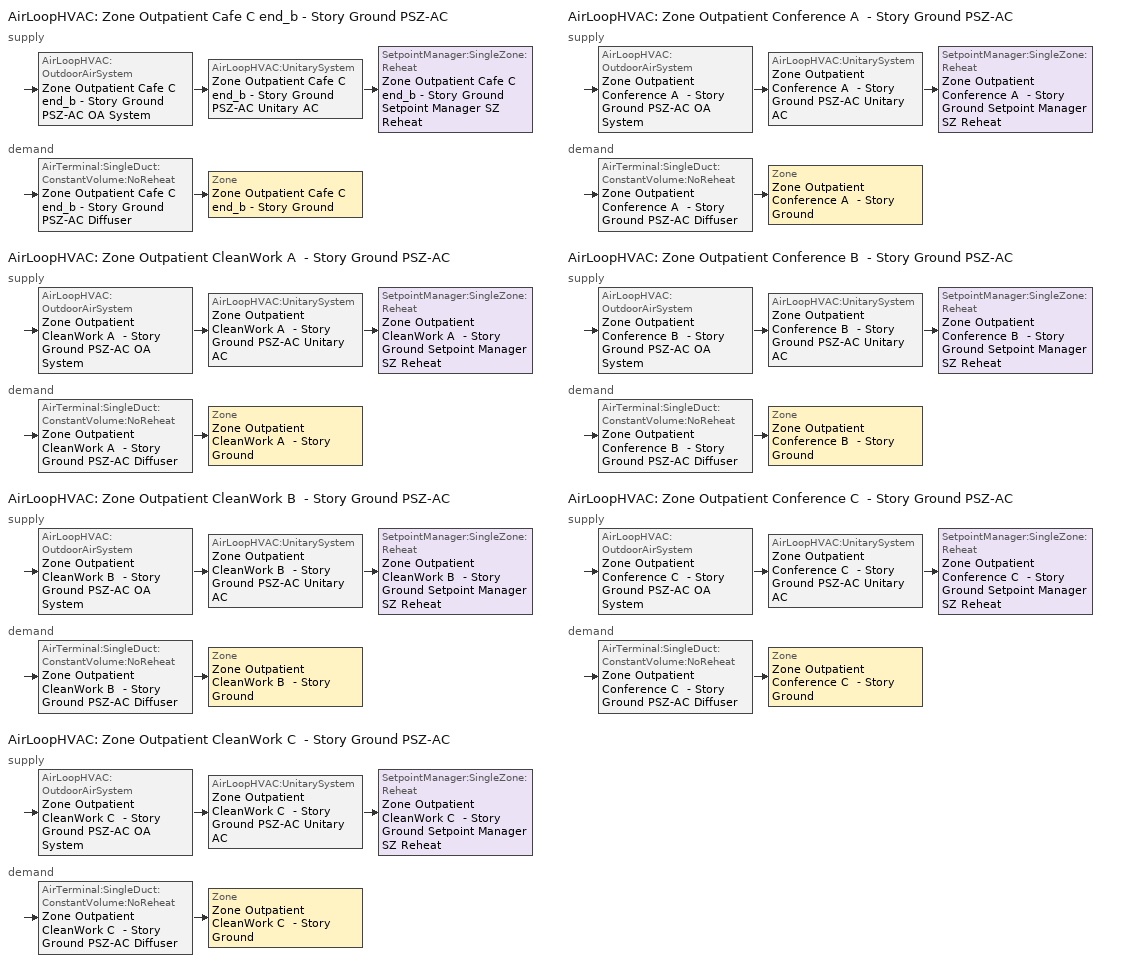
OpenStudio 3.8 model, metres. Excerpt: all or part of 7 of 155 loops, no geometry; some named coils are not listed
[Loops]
AirLoopHVAC 'Zone Outpatient Cafe C end_b - Story Ground PSZ-AC'
 supply: AirLoopHVAC:OutdoorAirSystem 'Zone Outpatient Cafe C end_b - Story Ground PSZ-AC OA System' > AirLoopHVAC:UnitarySystem 'Zone Outpatient Cafe C end_b - Story Ground PSZ-AC Unitary AC' > SetpointManager:SingleZone:Reheat 'Zone Outpatient Cafe C end_b - Story Ground Setpoint Manager SZ Reheat'
 demand: AirTerminal:SingleDuct:ConstantVolume:NoReheat 'Zone Outpatient Cafe C end_b - Story Ground PSZ-AC Diffuser' > Zone 'Zone Outpatient Cafe C end_b - Story Ground'
AirLoopHVAC 'Zone Outpatient CleanWork A  - Story Ground PSZ-AC'
 supply: AirLoopHVAC:OutdoorAirSystem 'Zone Outpatient CleanWork A  - Story Ground PSZ-AC OA System' > AirLoopHVAC:UnitarySystem 'Zone Outpatient CleanWork A  - Story Ground PSZ-AC Unitary AC' > SetpointManager:SingleZone:Reheat 'Zone Outpatient CleanWork A  - Story Ground Setpoint Manager SZ Reheat'
 demand: AirTerminal:SingleDuct:ConstantVolume:NoReheat 'Zone Outpatient CleanWork A  - Story Ground PSZ-AC Diffuser' > Zone 'Zone Outpatient CleanWork A  - Story Ground'
AirLoopHVAC 'Zone Outpatient CleanWork B  - Story Ground PSZ-AC'
 supply: AirLoopHVAC:OutdoorAirSystem 'Zone Outpatient CleanWork B  - Story Ground PSZ-AC OA System' > AirLoopHVAC:UnitarySystem 'Zone Outpatient CleanWork B  - Story Ground PSZ-AC Unitary AC' > SetpointManager:SingleZone:Reheat 'Zone Outpatient CleanWork B  - Story Ground Setpoint Manager SZ Reheat'
 demand: AirTerminal:SingleDuct:ConstantVolume:NoReheat 'Zone Outpatient CleanWork B  - Story Ground PSZ-AC Diffuser' > Zone 'Zone Outpatient CleanWork B  - Story Ground'
AirLoopHVAC 'Zone Outpatient CleanWork C  - Story Ground PSZ-AC'
 supply: AirLoopHVAC:OutdoorAirSystem 'Zone Outpatient CleanWork C  - Story Ground PSZ-AC OA System' > AirLoopHVAC:UnitarySystem 'Zone Outpatient CleanWork C  - Story Ground PSZ-AC Unitary AC' > SetpointManager:SingleZone:Reheat 'Zone Outpatient CleanWork C  - Story Ground Setpoint Manager SZ Reheat'
 demand: AirTerminal:SingleDuct:ConstantVolume:NoReheat 'Zone Outpatient CleanWork C  - Story Ground PSZ-AC Diffuser' > Zone 'Zone Outpatient CleanWork C  - Story Ground'
AirLoopHVAC 'Zone Outpatient Conference A  - Story Ground PSZ-AC'
 supply: AirLoopHVAC:OutdoorAirSystem 'Zone Outpatient Conference A  - Story Ground PSZ-AC OA System' > AirLoopHVAC:UnitarySystem 'Zone Outpatient Conference A  - Story Ground PSZ-AC Unitary AC' > SetpointManager:SingleZone:Reheat 'Zone Outpatient Conference A  - Story Ground Setpoint Manager SZ Reheat'
 demand: AirTerminal:SingleDuct:ConstantVolume:NoReheat 'Zone Outpatient Conference A  - Story Ground PSZ-AC Diffuser' > Zone 'Zone Outpatient Conference A  - Story Ground'
AirLoopHVAC 'Zone Outpatient Conference B  - Story Ground PSZ-AC'
 supply: AirLoopHVAC:OutdoorAirSystem 'Zone Outpatient Conference B  - Story Ground PSZ-AC OA System' > AirLoopHVAC:UnitarySystem 'Zone Outpatient Conference B  - Story Ground PSZ-AC Unitary AC' > SetpointManager:SingleZone:Reheat 'Zone Outpatient Conference B  - Story Ground Setpoint Manager SZ Reheat'
 demand: AirTerminal:SingleDuct:ConstantVolume:NoReheat 'Zone Outpatient Conference B  - Story Ground PSZ-AC Diffuser' > Zone 'Zone Outpatient Conference B  - Story Ground'
AirLoopHVAC 'Zone Outpatient Conference C  - Story Ground PSZ-AC'
 supply: AirLoopHVAC:OutdoorAirSystem 'Zone Outpatient Conference C  - Story Ground PSZ-AC OA System' > AirLoopHVAC:UnitarySystem 'Zone Outpatient Conference C  - Story Ground PSZ-AC Unitary AC' > SetpointManager:SingleZone:Reheat 'Zone Outpatient Conference C  - Story Ground Setpoint Manager SZ Reheat'
 demand: AirTerminal:SingleDuct:ConstantVolume:NoReheat 'Zone Outpatient Conference C  - Story Ground PSZ-AC Diffuser' > Zone 'Zone Outpatient Conference C  - Story Ground'
[Sizing:Zone] Zone Cooling Design Supply Air Temperature Input Method=SupplyAirTemperature; Zone Cooling Design Supply Air Temperature {C}=12.7778; Zone Cooling Design Supply Air Temperature Difference {deltaC}=11.11; Zone Heating Design Supply Air Temperature Input Method=SupplyAirTemperature; Zone Heating Design Supply Air Temperature {C}=50; Zone Heating Design Supply Air Temperature Difference {deltaC}=11.11; Zone Cooling Design Supply Air Humidity Ratio {kg-H2O/kg-air}=0.0085; Zone Heating Design Supply Air Humidity Ratio {kg-H2O/kg-air}=0.008; Cooling Design Air Flow Method=DesignDay; Heating Design Air Flow Method=DesignDay; Account for Dedicated Outdoor Air System=No; Dedicated Outdoor Air System Control Strategy=NeutralSupplyAir; Dedicated Outdoor Air Low Setpoint Temperature for Design {C}=autosize; Dedicated Outdoor Air High Setpoint Temperature for Design {C}=autosize; Zone Load Sizing Method=Sensible Load Only No Latent Load; Zone Latent Cooling Design Supply Air Humidity Ratio Input Method=HumidityRatioDifference; Zone Cooling Design Supply Air Humidity Ratio Difference {kgWater/kgDryAir}=0.005; Zone Latent Heating Design Supply Air Humidity Ratio Input Method=HumidityRatioDifference; Zone Humidification Design Supply Air Humidity Ratio Difference {kgWater/kgDryAir}=0.005
Zone Outpatient CleanWork A  - Story Ground; Zone Outpatient CleanWork B  - Story Ground; Zone Outpatient CleanWork C  - Story Ground; Zone Outpatient Conference A  - Story Ground; Zone Outpatient Conference B  - Story Ground; Zone Outpatient Conference C  - Story Ground; Zone Outpatient Cafe C end_b - Story Ground
[Zone equipment]
Zone Outpatient CleanWork A  - Story Ground: Zone Outpatient CleanWork A  - Story Ground PSZ-AC Diffuser
Zone Outpatient CleanWork B  - Story Ground: Zone Outpatient CleanWork B  - Story Ground PSZ-AC Diffuser
Zone Outpatient CleanWork C  - Story Ground: Zone Outpatient CleanWork C  - Story Ground PSZ-AC Diffuser
Zone Outpatient Conference A  - Story Ground: Zone Outpatient Conference A  - Story Ground PSZ-AC Diffuser
Zone Outpatient Conference B  - Story Ground: Zone Outpatient Conference B  - Story Ground PSZ-AC Diffuser
Zone Outpatient Conference C  - Story Ground: Zone Outpatient Conference C  - Story Ground PSZ-AC Diffuser
Zone Outpatient Cafe C end_b - Story Ground: Zone Outpatient Cafe C end_b - Story Ground PSZ-AC Diffuser
[AirLoopHVAC] Design Return Air Flow Fraction of Supply Air Flow=1
Name | Availability Schedule | Design Supply Air Flow Rate {m3/s}
Zone Outpatient Cafe C end_b - Story Ground PSZ-AC | Zone Outpatient Cafe C end_b - Story Ground PSZ-AC Occ Sch | 0.178197
Zone Outpatient CleanWork A  - Story Ground PSZ-AC | Zone Outpatient CleanWork A  - Story Ground PSZ-AC Occ Sch | 0.0626915
Zone Outpatient CleanWork B  - Story Ground PSZ-AC | Zone Outpatient CleanWork B  - Story Ground PSZ-AC Occ Sch | 0.0580888
Zone Outpatient CleanWork C  - Story Ground PSZ-AC | Zone Outpatient CleanWork C  - Story Ground PSZ-AC Occ Sch | 0.0626915
Zone Outpatient Conference A  - Story Ground PSZ-AC | Zone Outpatient Conference A  - Story Ground PSZ-AC Occ Sch | 0.069237
Zone Outpatient Conference B  - Story Ground PSZ-AC | Zone Outpatient Conference B  - Story Ground PSZ-AC Occ Sch | 0.0641617
Zone Outpatient Conference C  - Story Ground PSZ-AC | Zone Outpatient Conference C  - Story Ground PSZ-AC Occ Sch | 0.069237
[Sizing:System] Type of Load to Size On=Sensible; Central Heating Maximum System Air Flow Ratio=1; Preheat Design Temperature {C}=7.22222; Preheat Design Humidity Ratio {kg-H2O/kg-Air}=0.008; Precool Design Temperature {C}=12.7778; Precool Design Humidity Ratio {kg-H2O/kg-Air}=0.008; Central Cooling Design Supply Air Temperature {C}=12.7778; Central Heating Design Supply Air Temperature {C}=50; Sizing Option=Coincident; 100% Outdoor Air in Cooling=No; 100% Outdoor Air in Heating=No; Central Cooling Design Supply Air Humidity Ratio {kg-H2O/kg-Air}=0.0085; Central Heating Design Supply Air Humidity Ratio {kg-H2O/kg-Air}=0.008; Cooling Design Air Flow Method=DesignDay; Heating Design Air Flow Method=DesignDay; System Outdoor Air Method=ZoneSum; Zone Maximum Outdoor Air Fraction=1; Cooling Supply Air Flow Rate Per Floor Area {m3/s-m2}=0.00996765; Cooling Fraction of Autosized Cooling Supply Air Flow Rate=1; Cooling Supply Air Flow Rate Per Unit Cooling Capacity {m3/s-W}=3.94755e-05; Heating Supply Air Flow Rate Per Floor Area {m3/s-m2}=0.00996765; Heating Fraction of Autosized Heating Supply Air Flow Rate=1; Heating Fraction of Autosized Cooling Supply Air Flow Rate=1; Heating Supply Air Flow Rate Per Unit Heating Capacity {m3/s-W}=3.15882e-05; Cooling Design Capacity Method=CoolingDesignCapacity; Cooling Design Capacity Per Floor Area {W/m2}=234.7; Fraction of Autosized Cooling Design Capacity=1; Heating Design Capacity Method=HeatingDesignCapacity; Heating Design Capacity Per Floor Area {W/m2}=157; Fraction of Autosized Heating Design Capacity=1; Central Cooling Capacity Control Method=OnOff; Occupant Diversity=1
Name | Design Outdoor Air Flow Rate {m3/s} | Cooling Design Capacity {W} | Heating Design Capacity {W}
Zone Outpatient Cafe C end_b - Story Ground PSZ-AC | 0.178197 | 3723.5 | 8372.94
Zone Outpatient CleanWork A  - Story Ground PSZ-AC; Zone Outpatient CleanWork C  - Story Ground PSZ-AC | 0.0626915 | 925.81 | 1015.41
Zone Outpatient CleanWork B  - Story Ground PSZ-AC | 0.0580888 | 857.44 | 939.1
Zone Outpatient Conference A  - Story Ground PSZ-AC; Zone Outpatient Conference C  - Story Ground PSZ-AC | 0.069237 | 1601.58 | 3631.55
Zone Outpatient Conference B  - Story Ground PSZ-AC | 0.0641617 | 1482.52 | 3358.61
[SetpointManager:SingleZone:Reheat] Minimum Supply Air Temperature {C}=12.7778; Maximum Supply Air Temperature {C}=50
Name | Control Zone | Setpoint Node or NodeList
Zone Outpatient Cafe C end_b - Story Ground Setpoint Manager SZ Reheat | Zone Outpatient Cafe C end_b - Story Ground | Zone Outpatient Cafe C end_b - Story Ground PSZ-AC Supply Outlet Node
Zone Outpatient CleanWork A  - Story Ground Setpoint Manager SZ Reheat | Zone Outpatient CleanWork A  - Story Ground | Zone Outpatient CleanWork A  - Story Ground PSZ-AC Supply Outlet Node
Zone Outpatient CleanWork B  - Story Ground Setpoint Manager SZ Reheat | Zone Outpatient CleanWork B  - Story Ground | Zone Outpatient CleanWork B  - Story Ground PSZ-AC Supply Outlet Node
Zone Outpatient CleanWork C  - Story Ground Setpoint Manager SZ Reheat | Zone Outpatient CleanWork C  - Story Ground | Zone Outpatient CleanWork C  - Story Ground PSZ-AC Supply Outlet Node
Zone Outpatient Conference A  - Story Ground Setpoint Manager SZ Reheat | Zone Outpatient Conference A  - Story Ground | Zone Outpatient Conference A  - Story Ground PSZ-AC Supply Outlet Node
Zone Outpatient Conference B  - Story Ground Setpoint Manager SZ Reheat | Zone Outpatient Conference B  - Story Ground | Zone Outpatient Conference B  - Story Ground PSZ-AC Supply Outlet Node
Zone Outpatient Conference C  - Story Ground Setpoint Manager SZ Reheat | Zone Outpatient Conference C  - Story Ground | Zone Outpatient Conference C  - Story Ground PSZ-AC Supply Outlet Node
[Coil:Heating:Electric] Availability Schedule=Always On Discrete; Efficiency=1
Name | Nominal Capacity {W}
Zone Outpatient Cafe C end_b - Story Ground PSZ-AC Electric Backup Htg Coil | 10747.4
Zone Outpatient CleanWork A  - Story Ground PSZ-AC Electric Backup Htg Coil; Zone Outpatient CleanWork C  - Story Ground PSZ-AC Electric Backup Htg Coil | 3941.48
Zone Outpatient CleanWork B  - Story Ground PSZ-AC Electric Backup Htg Coil | 3651.81
Zone Outpatient Conference A  - Story Ground PSZ-AC Electric Backup Htg Coil; Zone Outpatient Conference C  - Story Ground PSZ-AC Electric Backup Htg Coil | 4771.36
Zone Outpatient Conference B  - Story Ground PSZ-AC Electric Backup Htg Coil | 4420.48
[Coil:Cooling:DX:SingleSpeed] Availability Schedule=Always On Discrete; Rated COP {W/W}=3.14722; Rated Evaporator Fan Power Per Volume Flow Rate 2017 {W/(m3/s)}=773.3; Rated Evaporator Fan Power Per Volume Flow Rate 2023 {W/(m3/s)}=934.4; Total Cooling Capacity Function of Temperature Curve=DOE Ref DX Clg Coil Cool-Cap-fT; Total Cooling Capacity Function of Flow Fraction Curve=DOE Ref DX Clg Coil Cool-CAP-fFlow; Energy Input Ratio Function of Temperature Curve=DOE Ref DX Clg Coil Cool-EIR-fT; Energy Input Ratio Function of Flow Fraction Curve=DOE Ref DX Clg Coil Cool-EIR-fFlow; Part Load Fraction Correlation Curve=DOE Ref DX Clg Coil Cool-PLF-fPLR; Minimum Outdoor Dry-Bulb Temperature for Compressor Operation {C}=-25; Nominal Time for Condensate Removal to Begin {s}=0; Ratio of Initial Moisture Evaporation Rate and Steady State Latent Capacity=0; Maximum Cycling Rate {cycles/hr}=0; Latent Capacity Time Constant {s}=0; Condenser Type=AirCooled; Evaporative Condenser Effectiveness=0.9; Evaporative Condenser Air Flow Rate {m3/s}=autosize; Evaporative Condenser Pump Rated Power Consumption {W}=autosize; Crankcase Heater Capacity {W}=0; Maximum Outdoor Dry-Bulb Temperature for Crankcase Heater Operation {C}=10; Basin Heater Capacity {W/K}=0; Basin Heater Setpoint Temperature {C}=2
Name | Rated Total Cooling Capacity {W} | Rated Sensible Heat Ratio | Rated Air Flow Rate {m3/s}
Zone Outpatient Cafe C end_b - Story Ground PSZ-AC 1spd DX AC Clg Coil 13kBtu/hr 9.7SEER | 4425.05 | 0.701083 | 0.178197
Zone Outpatient CleanWork A  - Story Ground PSZ-AC 1spd DX AC Clg Coil 4kBtu/hr 9.7SEER; Zone Outpatient CleanWork C  - Story Ground PSZ-AC 1spd DX AC Clg Coil 4kBtu/hr 9.7SEER | 1424.15 | 0.729908 | 0.0626915
Zone Outpatient CleanWork B  - Story Ground PSZ-AC 1spd DX AC Clg Coil 4kBtu/hr 9.7SEER | 1318.75 | 0.730079 | 0.0580888
Zone Outpatient Conference A  - Story Ground PSZ-AC 1spd DX AC Clg Coil 6kBtu/hr 9.7SEER; Zone Outpatient Conference C  - Story Ground PSZ-AC 1spd DX AC Clg Coil 6kBtu/hr 9.7SEER | 1719.32 | 0.701083 | 0.069237
Zone Outpatient Conference B  - Story Ground PSZ-AC 1spd DX AC Clg Coil 5kBtu/hr 9.7SEER | 1593.29 | 0.701083 | 0.0641617
[Fan:OnOff] Availability Schedule=Always On Discrete; Fan Total Efficiency=0.53625; Pressure Rise {Pa}=622.722; Motor Efficiency=0.825; Motor In Airstream Fraction=1
Name | Maximum Flow Rate {m3/s} | Fan Power Ratio Function of Speed Ratio Curve | Fan Efficiency Ratio Function of Speed Ratio Curve
Zone Outpatient Cafe C end_b - Story Ground PSZ-AC Fan | 0.178197 | Fan On Off Power Curve 11 | Fan On Off Efficiency Curve 11
Zone Outpatient CleanWork A  - Story Ground PSZ-AC Fan | 0.0626915 | Fan On Off Power Curve 12 | Fan On Off Efficiency Curve 12
Zone Outpatient CleanWork B  - Story Ground PSZ-AC Fan | 0.0580888 | Fan On Off Power Curve 13 | Fan On Off Efficiency Curve 13
Zone Outpatient CleanWork C  - Story Ground PSZ-AC Fan | 0.0626915 | Fan On Off Power Curve 14 | Fan On Off Efficiency Curve 14
Zone Outpatient Conference A  - Story Ground PSZ-AC Fan | 0.069237 | Fan On Off Power Curve 15 | Fan On Off Efficiency Curve 15
Zone Outpatient Conference B  - Story Ground PSZ-AC Fan | 0.0641617 | Fan On Off Power Curve 16 | Fan On Off Efficiency Curve 16
Zone Outpatient Conference C  - Story Ground PSZ-AC Fan | 0.069237 | Fan On Off Power Curve 17 | Fan On Off Efficiency Curve 17
[AirLoopHVAC:UnitarySystem] Control Type=Load; Dehumidification Control Type=None; Availability Schedule=Always On Discrete; Fan Placement=DrawThrough; DX Heating Coil Sizing Ratio=1; Use DOAS DX Cooling Coil=No; DOAS DX Cooling Coil Leaving Minimum Air Temperature {C}=2; Latent Load Control=SensibleOnlyLoadControl; Supply Air Flow Rate Method During Cooling Operation=SupplyAirFlowRate; Supply Air Flow Rate Method During Heating Operation=SupplyAirFlowRate; Supply Air Flow Rate Method When No Cooling or Heating is Required=None; No Load Supply Air Flow Rate Control Set To Low Speed=Yes; Maximum Supply Air Temperature {C}=50; Maximum Outdoor Dry-Bulb Temperature for Supplemental Heater Operation {C}=21; Ancilliary On-Cycle Electric Power {W}=0; Ancilliary Off-Cycle Electric Power {W}=0
Name | Controlling Zone or Thermostat Location | Supply Fan | Supply Air Fan Operating Mode Schedule | Heating Coil | Cooling Coil | Supplemental Heating Coil | Supply Air Flow Rate During Cooling Operation {m3/s} | Supply Air Flow Rate During Heating Operation {m3/s}
Zone Outpatient Cafe C end_b - Story Ground PSZ-AC Unitary AC | Zone Outpatient Cafe C end_b - Story Ground | Zone Outpatient Cafe C end_b - Story Ground PSZ-AC Fan | Zone Outpatient Cafe C end_b - Story Ground PSZ-AC_night_fancycle_schedule | Zone Outpatient Cafe C end_b - Story Ground PSZ-AC Water Htg Coil | Zone Outpatient Cafe C end_b - Story Ground PSZ-AC 1spd DX AC Clg Coil 13kBtu/hr 9.7SEER | Zone Outpatient Cafe C end_b - Story Ground PSZ-AC Electric Backup Htg Coil | 0.178197 | 0.178197
Zone Outpatient CleanWork A  - Story Ground PSZ-AC Unitary AC | Zone Outpatient CleanWork A  - Story Ground | Zone Outpatient CleanWork A  - Story Ground PSZ-AC Fan | Zone Outpatient CleanWork A  - Story Ground PSZ-AC_night_fancycle_schedule | Zone Outpatient CleanWork A  - Story Ground PSZ-AC Water Htg Coil | Zone Outpatient CleanWork A  - Story Ground PSZ-AC 1spd DX AC Clg Coil 4kBtu/hr 9.7SEER | Zone Outpatient CleanWork A  - Story Ground PSZ-AC Electric Backup Htg Coil | 0.0626915 | 0.0626915
Zone Outpatient CleanWork B  - Story Ground PSZ-AC Unitary AC | Zone Outpatient CleanWork B  - Story Ground | Zone Outpatient CleanWork B  - Story Ground PSZ-AC Fan | Zone Outpatient CleanWork B  - Story Ground PSZ-AC_night_fancycle_schedule | Zone Outpatient CleanWork B  - Story Ground PSZ-AC Water Htg Coil | Zone Outpatient CleanWork B  - Story Ground PSZ-AC 1spd DX AC Clg Coil 4kBtu/hr 9.7SEER | Zone Outpatient CleanWork B  - Story Ground PSZ-AC Electric Backup Htg Coil | 0.0580888 | 0.0580888
Zone Outpatient CleanWork C  - Story Ground PSZ-AC Unitary AC | Zone Outpatient CleanWork C  - Story Ground | Zone Outpatient CleanWork C  - Story Ground PSZ-AC Fan | Zone Outpatient CleanWork C  - Story Ground PSZ-AC_night_fancycle_schedule | Zone Outpatient CleanWork C  - Story Ground PSZ-AC Water Htg Coil | Zone Outpatient CleanWork C  - Story Ground PSZ-AC 1spd DX AC Clg Coil 4kBtu/hr 9.7SEER | Zone Outpatient CleanWork C  - Story Ground PSZ-AC Electric Backup Htg Coil | 0.0626915 | 0.0626915
Zone Outpatient Conference A  - Story Ground PSZ-AC Unitary AC | Zone Outpatient Conference A  - Story Ground | Zone Outpatient Conference A  - Story Ground PSZ-AC Fan | Zone Outpatient Conference A  - Story Ground PSZ-AC_night_fancycle_schedule | Zone Outpatient Conference A  - Story Ground PSZ-AC Water Htg Coil | Zone Outpatient Conference A  - Story Ground PSZ-AC 1spd DX AC Clg Coil 6kBtu/hr 9.7SEER | Zone Outpatient Conference A  - Story Ground PSZ-AC Electric Backup Htg Coil | 0.069237 | 0.069237
Zone Outpatient Conference B  - Story Ground PSZ-AC Unitary AC | Zone Outpatient Conference B  - Story Ground | Zone Outpatient Conference B  - Story Ground PSZ-AC Fan | Zone Outpatient Conference B  - Story Ground PSZ-AC_night_fancycle_schedule | Zone Outpatient Conference B  - Story Ground PSZ-AC Water Htg Coil | Zone Outpatient Conference B  - Story Ground PSZ-AC 1spd DX AC Clg Coil 5kBtu/hr 9.7SEER | Zone Outpatient Conference B  - Story Ground PSZ-AC Electric Backup Htg Coil | 0.0641617 | 0.0641617
Zone Outpatient Conference C  - Story Ground PSZ-AC Unitary AC | Zone Outpatient Conference C  - Story Ground | Zone Outpatient Conference C  - Story Ground PSZ-AC Fan | Zone Outpatient Conference C  - Story Ground PSZ-AC_night_fancycle_schedule | Zone Outpatient Conference C  - Story Ground PSZ-AC Water Htg Coil | Zone Outpatient Conference C  - Story Ground PSZ-AC 1spd DX AC Clg Coil 6kBtu/hr 9.7SEER | Zone Outpatient Conference C  - Story Ground PSZ-AC Electric Backup Htg Coil | 0.069237 | 0.069237
[Controller:OutdoorAir] Economizer Control Type=NoEconomizer; Economizer Control Action Type=ModulateFlow; Economizer Maximum Limit Dry-Bulb Temperature {C}=28; Economizer Maximum Limit Enthalpy {J/kg}=64000; Lockout Type=LockoutWithCompressor; Minimum Limit Type=FixedMinimum; High Humidity Control=No; Heat Recovery Bypass Control Type=BypassWhenWithinEconomizerLimits; Economizer Operation Staging=InterlockedWithMechanicalCooling
Name | Minimum Outdoor Air Flow Rate {m3/s} | Maximum Outdoor Air Flow Rate {m3/s} | Minimum Outdoor Air Schedule | Controller Mechanical Ventilation
Zone Outpatient Cafe C end_b - Story Ground PSZ-AC OA System Controller | 0.115959 | 0.178197 | Zone Outpatient Cafe C end_b - Story Ground PSZ-AC_night_novent_schedule | Controller Mechanical Ventilation 12
Zone Outpatient CleanWork A  - Story Ground PSZ-AC OA System Controller | 0.0140627 | 0.0626915 | Zone Outpatient CleanWork A  - Story Ground PSZ-AC_night_novent_schedule | Controller Mechanical Ventilation 13
Zone Outpatient CleanWork B  - Story Ground PSZ-AC OA System Controller | 0.0130058 | 0.0580888 | Zone Outpatient CleanWork B  - Story Ground PSZ-AC_night_novent_schedule | Controller Mechanical Ventilation 14
Zone Outpatient CleanWork C  - Story Ground PSZ-AC OA System Controller | 0.0140627 | 0.0626915 | Zone Outpatient CleanWork C  - Story Ground PSZ-AC_night_novent_schedule | Controller Mechanical Ventilation 15
Zone Outpatient Conference A  - Story Ground PSZ-AC OA System Controller | 0.0502944 | 0.069237 | Zone Outpatient Conference A  - Story Ground PSZ-AC_night_novent_schedule | Controller Mechanical Ventilation 16
Zone Outpatient Conference B  - Story Ground PSZ-AC OA System Controller | 0.0465144 | 0.0641617 | Zone Outpatient Conference B  - Story Ground PSZ-AC_night_novent_schedule | Controller Mechanical Ventilation 17
Zone Outpatient Conference C  - Story Ground PSZ-AC OA System Controller | 0.0502944 | 0.069237 | Zone Outpatient Conference C  - Story Ground PSZ-AC_night_novent_schedule | Controller Mechanical Ventilation 18
[Controller:MechanicalVentilation] Availability Schedule=Always On Discrete
Controller Mechanical Ventilation 12; Controller Mechanical Ventilation 13; Controller Mechanical Ventilation 14; Controller Mechanical Ventilation 15; Controller Mechanical Ventilation 16; Controller Mechanical Ventilation 17; Controller Mechanical Ventilation 18
[AirLoopHVAC:OutdoorAirSystem]
Name | Controller
Zone Outpatient Cafe C end_b - Story Ground PSZ-AC OA System | Zone Outpatient Cafe C end_b - Story Ground PSZ-AC OA System Controller
Zone Outpatient CleanWork A  - Story Ground PSZ-AC OA System | Zone Outpatient CleanWork A  - Story Ground PSZ-AC OA System Controller
Zone Outpatient CleanWork B  - Story Ground PSZ-AC OA System | Zone Outpatient CleanWork B  - Story Ground PSZ-AC OA System Controller
Zone Outpatient CleanWork C  - Story Ground PSZ-AC OA System | Zone Outpatient CleanWork C  - Story Ground PSZ-AC OA System Controller
Zone Outpatient Conference A  - Story Ground PSZ-AC OA System | Zone Outpatient Conference A  - Story Ground PSZ-AC OA System Controller
Zone Outpatient Conference B  - Story Ground PSZ-AC OA System | Zone Outpatient Conference B  - Story Ground PSZ-AC OA System Controller
Zone Outpatient Conference C  - Story Ground PSZ-AC OA System | Zone Outpatient Conference C  - Story Ground PSZ-AC OA System Controller
[AirTerminal:SingleDuct:ConstantVolume:NoReheat] Availability Schedule=Always On Discrete
Name | Maximum Air Flow Rate {m3/s}
Zone Outpatient Cafe C end_b - Story Ground PSZ-AC Diffuser | 0.178197
Zone Outpatient CleanWork A  - Story Ground PSZ-AC Diffuser; Zone Outpatient CleanWork C  - Story Ground PSZ-AC Diffuser | 0.0626915
Zone Outpatient CleanWork B  - Story Ground PSZ-AC Diffuser | 0.0580888
Zone Outpatient Conference A  - Story Ground PSZ-AC Diffuser; Zone Outpatient Conference C  - Story Ground PSZ-AC Diffuser | 0.069237
Zone Outpatient Conference B  - Story Ground PSZ-AC Diffuser | 0.0641617
[Schedule:Ruleset]
Name | Default Day Schedule | Summer Design Day Schedule | Winter Design Day Schedule
Zone Outpatient Cafe C end_b - Story Ground PSZ-AC Occ Sch | Zone Outpatient Cafe C end_b - Story Ground PSZ-AC Occ Sch Default | Zone Outpatient Cafe C end_b - Story Ground PSZ-AC Occ Sch Summer Design Day | Zone Outpatient Cafe C end_b - Story Ground PSZ-AC Occ Sch Winter Design Day
Zone Outpatient CleanWork A  - Story Ground PSZ-AC Occ Sch | Zone Outpatient CleanWork A  - Story Ground PSZ-AC Occ Sch Default | Zone Outpatient CleanWork A  - Story Ground PSZ-AC Occ Sch Summer Design Day | Zone Outpatient CleanWork A  - Story Ground PSZ-AC Occ Sch Winter Design Day
Zone Outpatient CleanWork B  - Story Ground PSZ-AC Occ Sch | Zone Outpatient CleanWork B  - Story Ground PSZ-AC Occ Sch Default | Zone Outpatient CleanWork B  - Story Ground PSZ-AC Occ Sch Summer Design Day | Zone Outpatient CleanWork B  - Story Ground PSZ-AC Occ Sch Winter Design Day
Zone Outpatient CleanWork C  - Story Ground PSZ-AC Occ Sch | Zone Outpatient CleanWork C  - Story Ground PSZ-AC Occ Sch Default | Zone Outpatient CleanWork C  - Story Ground PSZ-AC Occ Sch Summer Design Day | Zone Outpatient CleanWork C  - Story Ground PSZ-AC Occ Sch Winter Design Day
Zone Outpatient Conference A  - Story Ground PSZ-AC Occ Sch | Zone Outpatient Conference A  - Story Ground PSZ-AC Occ Sch Default | Zone Outpatient Conference A  - Story Ground PSZ-AC Occ Sch Summer Design Day | Zone Outpatient Conference A  - Story Ground PSZ-AC Occ Sch Winter Design Day
Zone Outpatient Conference B  - Story Ground PSZ-AC Occ Sch | Zone Outpatient Conference B  - Story Ground PSZ-AC Occ Sch Default | Zone Outpatient Conference B  - Story Ground PSZ-AC Occ Sch Summer Design Day | Zone Outpatient Conference B  - Story Ground PSZ-AC Occ Sch Winter Design Day
Zone Outpatient Conference C  - Story Ground PSZ-AC Occ Sch | Zone Outpatient Conference C  - Story Ground PSZ-AC Occ Sch Default | Zone Outpatient Conference C  - Story Ground PSZ-AC Occ Sch Summer Design Day | Zone Outpatient Conference C  - Story Ground PSZ-AC Occ Sch Winter Design Day
Zone Outpatient Cafe C end_b - Story Ground PSZ-AC_night_novent_schedule | Zone Outpatient Cafe C end_b - Story Ground PSZ-AC Occ Sch Default 2 | Zone Outpatient Cafe C end_b - Story Ground PSZ-AC Occ Sch Summer Design Day 2 | Zone Outpatient Cafe C end_b - Story Ground PSZ-AC Occ Sch Winter Design Day 2
Zone Outpatient Cafe C end_b - Story Ground PSZ-AC_night_fancycle_schedule | Zone Outpatient Cafe C end_b - Story Ground PSZ-AC Occ Sch Default 3 | Zone Outpatient Cafe C end_b - Story Ground PSZ-AC Occ Sch Summer Design Day 3 | Zone Outpatient Cafe C end_b - Story Ground PSZ-AC Occ Sch Winter Design Day 3
Zone Outpatient CleanWork A  - Story Ground PSZ-AC_night_novent_schedule | Zone Outpatient CleanWork A  - Story Ground PSZ-AC Occ Sch Default 2 | Zone Outpatient CleanWork A  - Story Ground PSZ-AC Occ Sch Summer Design Day 2 | Zone Outpatient CleanWork A  - Story Ground PSZ-AC Occ Sch Winter Design Day 2
Zone Outpatient CleanWork A  - Story Ground PSZ-AC_night_fancycle_schedule | Zone Outpatient CleanWork A  - Story Ground PSZ-AC Occ Sch Default 3 | Zone Outpatient CleanWork A  - Story Ground PSZ-AC Occ Sch Summer Design Day 3 | Zone Outpatient CleanWork A  - Story Ground PSZ-AC Occ Sch Winter Design Day 3
Zone Outpatient CleanWork B  - Story Ground PSZ-AC_night_novent_schedule | Zone Outpatient CleanWork B  - Story Ground PSZ-AC Occ Sch Default 2 | Zone Outpatient CleanWork B  - Story Ground PSZ-AC Occ Sch Summer Design Day 2 | Zone Outpatient CleanWork B  - Story Ground PSZ-AC Occ Sch Winter Design Day 2
Zone Outpatient CleanWork B  - Story Ground PSZ-AC_night_fancycle_schedule | Zone Outpatient CleanWork B  - Story Ground PSZ-AC Occ Sch Default 3 | Zone Outpatient CleanWork B  - Story Ground PSZ-AC Occ Sch Summer Design Day 3 | Zone Outpatient CleanWork B  - Story Ground PSZ-AC Occ Sch Winter Design Day 3
Zone Outpatient CleanWork C  - Story Ground PSZ-AC_night_novent_schedule | Zone Outpatient CleanWork C  - Story Ground PSZ-AC Occ Sch Default 2 | Zone Outpatient CleanWork C  - Story Ground PSZ-AC Occ Sch Summer Design Day 2 | Zone Outpatient CleanWork C  - Story Ground PSZ-AC Occ Sch Winter Design Day 2
Zone Outpatient CleanWork C  - Story Ground PSZ-AC_night_fancycle_schedule | Zone Outpatient CleanWork C  - Story Ground PSZ-AC Occ Sch Default 3 | Zone Outpatient CleanWork C  - Story Ground PSZ-AC Occ Sch Summer Design Day 3 | Zone Outpatient CleanWork C  - Story Ground PSZ-AC Occ Sch Winter Design Day 3
Zone Outpatient Conference A  - Story Ground PSZ-AC_night_novent_schedule | Zone Outpatient Conference A  - Story Ground PSZ-AC Occ Sch Default 2 | Zone Outpatient Conference A  - Story Ground PSZ-AC Occ Sch Summer Design Day 2 | Zone Outpatient Conference A  - Story Ground PSZ-AC Occ Sch Winter Design Day 2
Zone Outpatient Conference A  - Story Ground PSZ-AC_night_fancycle_schedule | Zone Outpatient Conference A  - Story Ground PSZ-AC Occ Sch Default 3 | Zone Outpatient Conference A  - Story Ground PSZ-AC Occ Sch Summer Design Day 3 | Zone Outpatient Conference A  - Story Ground PSZ-AC Occ Sch Winter Design Day 3
Zone Outpatient Conference B  - Story Ground PSZ-AC_night_novent_schedule | Zone Outpatient Conference B  - Story Ground PSZ-AC Occ Sch Default 2 | Zone Outpatient Conference B  - Story Ground PSZ-AC Occ Sch Summer Design Day 2 | Zone Outpatient Conference B  - Story Ground PSZ-AC Occ Sch Winter Design Day 2
Zone Outpatient Conference B  - Story Ground PSZ-AC_night_fancycle_schedule | Zone Outpatient Conference B  - Story Ground PSZ-AC Occ Sch Default 3 | Zone Outpatient Conference B  - Story Ground PSZ-AC Occ Sch Summer Design Day 3 | Zone Outpatient Conference B  - Story Ground PSZ-AC Occ Sch Winter Design Day 3
Zone Outpatient Conference C  - Story Ground PSZ-AC_night_novent_schedule | Zone Outpatient Conference C  - Story Ground PSZ-AC Occ Sch Default 2 | Zone Outpatient Conference C  - Story Ground PSZ-AC Occ Sch Summer Design Day 2 | Zone Outpatient Conference C  - Story Ground PSZ-AC Occ Sch Winter Design Day 2
Zone Outpatient Conference C  - Story Ground PSZ-AC_night_fancycle_schedule | Zone Outpatient Conference C  - Story Ground PSZ-AC Occ Sch Default 3 | Zone Outpatient Conference C  - Story Ground PSZ-AC Occ Sch Summer Design Day 3 | Zone Outpatient Conference C  - Story Ground PSZ-AC Occ Sch Winter Design Day 3
[Schedule:Day]
Zone Outpatient Cafe C end_b - Story Ground PSZ-AC Occ Sch Default; Zone Outpatient CleanWork A  - Story Ground PSZ-AC Occ Sch Default; Zone Outpatient CleanWork B  - Story Ground PSZ-AC Occ Sch Default; Zone Outpatient CleanWork C  - Story Ground PSZ-AC Occ Sch Default; Zone Outpatient Conference A  - Story Ground PSZ-AC Occ Sch Default; Zone Outpatient Conference B  - Story Ground PSZ-AC Occ Sch Default; Zone Outpatient Conference C  - Story Ground PSZ-AC Occ Sch Default; Zone Outpatient Cafe C end_b - Story Ground PSZ-AC Occ Sch Default 2; Zone Outpatient Cafe C end_b - Story Ground PSZ-AC Occ Sch Default 3; Zone Outpatient CleanWork A  - Story Ground PSZ-AC Occ Sch Default 2; Zone Outpatient CleanWork A  - Story Ground PSZ-AC Occ Sch Default 3; Zone Outpatient CleanWork B  - Story Ground PSZ-AC Occ Sch Default 2; Zone Outpatient CleanWork B  - Story Ground PSZ-AC Occ Sch Default 3; Zone Outpatient CleanWork C  - Story Ground PSZ-AC Occ Sch Default 2; Zone Outpatient CleanWork C  - Story Ground PSZ-AC Occ Sch Default 3; Zone Outpatient Conference A  - Story Ground PSZ-AC Occ Sch Default 2; Zone Outpatient Conference A  - Story Ground PSZ-AC Occ Sch Default 3; Zone Outpatient Conference B  - Story Ground PSZ-AC Occ Sch Default 2; Zone Outpatient Conference B  - Story Ground PSZ-AC Occ Sch Default 3; Zone Outpatient Conference C  - Story Ground PSZ-AC Occ Sch Default 2; Zone Outpatient Conference C  - Story Ground PSZ-AC Occ Sch Default 3: 9, 15, 0, 18, 30, 1, 24, 0, 0
Zone Outpatient Cafe C end_b - Story Ground PSZ-AC Occ Sch Winter Design Day; Zone Outpatient Cafe C end_b - Story Ground PSZ-AC Occ Sch Summer Design Day; Zone Outpatient CleanWork A  - Story Ground PSZ-AC Occ Sch Winter Design Day; Zone Outpatient CleanWork A  - Story Ground PSZ-AC Occ Sch Summer Design Day; Zone Outpatient CleanWork B  - Story Ground PSZ-AC Occ Sch Winter Design Day; Zone Outpatient CleanWork B  - Story Ground PSZ-AC Occ Sch Summer Design Day; Zone Outpatient CleanWork C  - Story Ground PSZ-AC Occ Sch Winter Design Day; Zone Outpatient CleanWork C  - Story Ground PSZ-AC Occ Sch Summer Design Day; Zone Outpatient Conference A  - Story Ground PSZ-AC Occ Sch Winter Design Day; Zone Outpatient Conference A  - Story Ground PSZ-AC Occ Sch Summer Design Day; Zone Outpatient Conference B  - Story Ground PSZ-AC Occ Sch Winter Design Day; Zone Outpatient Conference B  - Story Ground PSZ-AC Occ Sch Summer Design Day; Zone Outpatient Conference C  - Story Ground PSZ-AC Occ Sch Winter Design Day; Zone Outpatient Conference C  - Story Ground PSZ-AC Occ Sch Summer Design Day; Zone Outpatient Cafe C end_b - Story Ground PSZ-AC Occ Sch Summer Design Day 2; Zone Outpatient Cafe C end_b - Story Ground PSZ-AC Occ Sch Winter Design Day 2; Zone Outpatient Cafe C end_b - Story Ground PSZ-AC Occ Sch Summer Design Day 3; Zone Outpatient Cafe C end_b - Story Ground PSZ-AC Occ Sch Winter Design Day 3; Zone Outpatient CleanWork A  - Story Ground PSZ-AC Occ Sch Summer Design Day 2; Zone Outpatient CleanWork A  - Story Ground PSZ-AC Occ Sch Winter Design Day 2; Zone Outpatient CleanWork A  - Story Ground PSZ-AC Occ Sch Summer Design Day 3; Zone Outpatient CleanWork A  - Story Ground PSZ-AC Occ Sch Winter Design Day 3; Zone Outpatient CleanWork B  - Story Ground PSZ-AC Occ Sch Summer Design Day 2; Zone Outpatient CleanWork B  - Story Ground PSZ-AC Occ Sch Winter Design Day 2; Zone Outpatient CleanWork B  - Story Ground PSZ-AC Occ Sch Summer Design Day 3; Zone Outpatient CleanWork B  - Story Ground PSZ-AC Occ Sch Winter Design Day 3; Zone Outpatient CleanWork C  - Story Ground PSZ-AC Occ Sch Summer Design Day 2; Zone Outpatient CleanWork C  - Story Ground PSZ-AC Occ Sch Winter Design Day 2; Zone Outpatient CleanWork C  - Story Ground PSZ-AC Occ Sch Summer Design Day 3; Zone Outpatient CleanWork C  - Story Ground PSZ-AC Occ Sch Winter Design Day 3; Zone Outpatient Conference A  - Story Ground PSZ-AC Occ Sch Summer Design Day 2; Zone Outpatient Conference A  - Story Ground PSZ-AC Occ Sch Winter Design Day 2; Zone Outpatient Conference A  - Story Ground PSZ-AC Occ Sch Summer Design Day 3; Zone Outpatient Conference A  - Story Ground PSZ-AC Occ Sch Winter Design Day 3; Zone Outpatient Conference B  - Story Ground PSZ-AC Occ Sch Summer Design Day 2; Zone Outpatient Conference B  - Story Ground PSZ-AC Occ Sch Winter Design Day 2; Zone Outpatient Conference B  - Story Ground PSZ-AC Occ Sch Summer Design Day 3; Zone Outpatient Conference B  - Story Ground PSZ-AC Occ Sch Winter Design Day 3; Zone Outpatient Conference C  - Story Ground PSZ-AC Occ Sch Summer Design Day 2; Zone Outpatient Conference C  - Story Ground PSZ-AC Occ Sch Winter Design Day 2; Zone Outpatient Conference C  - Story Ground PSZ-AC Occ Sch Summer Design Day 3; Zone Outpatient Conference C  - Story Ground PSZ-AC Occ Sch Winter Design Day 3: 24, 0, 1
Zone Outpatient Cafe C end_b - Story Ground PSZ-AC Occ Sch Saturday; Zone Outpatient CleanWork A  - Story Ground PSZ-AC Occ Sch Saturday; Zone Outpatient CleanWork B  - Story Ground PSZ-AC Occ Sch Saturday; Zone Outpatient CleanWork C  - Story Ground PSZ-AC Occ Sch Saturday; Zone Outpatient Conference A  - Story Ground PSZ-AC Occ Sch Saturday; Zone Outpatient Conference B  - Story Ground PSZ-AC Occ Sch Saturday; Zone Outpatient Conference C  - Story Ground PSZ-AC Occ Sch Saturday; Zone Outpatient Cafe C end_b - Story Ground PSZ-AC Occ Sch Saturday 2; Zone Outpatient Cafe C end_b - Story Ground PSZ-AC Occ Sch Saturday 3; Zone Outpatient CleanWork A  - Story Ground PSZ-AC Occ Sch Saturday 2; Zone Outpatient CleanWork A  - Story Ground PSZ-AC Occ Sch Saturday 3; Zone Outpatient CleanWork B  - Story Ground PSZ-AC Occ Sch Saturday 2; Zone Outpatient CleanWork B  - Story Ground PSZ-AC Occ Sch Saturday 3; Zone Outpatient CleanWork C  - Story Ground PSZ-AC Occ Sch Saturday 2; Zone Outpatient CleanWork C  - Story Ground PSZ-AC Occ Sch Saturday 3; Zone Outpatient Conference A  - Story Ground PSZ-AC Occ Sch Saturday 2; Zone Outpatient Conference A  - Story Ground PSZ-AC Occ Sch Saturday 3; Zone Outpatient Conference B  - Story Ground PSZ-AC Occ Sch Saturday 2; Zone Outpatient Conference B  - Story Ground PSZ-AC Occ Sch Saturday 3; Zone Outpatient Conference C  - Story Ground PSZ-AC Occ Sch Saturday 2; Zone Outpatient Conference C  - Story Ground PSZ-AC Occ Sch Saturday 3: 10, 30, 0, 18, 45, 1, 24, 0, 0
Zone Outpatient Cafe C end_b - Story Ground PSZ-AC Occ Sch Sunday; Zone Outpatient CleanWork A  - Story Ground PSZ-AC Occ Sch Sunday; Zone Outpatient CleanWork B  - Story Ground PSZ-AC Occ Sch Sunday; Zone Outpatient CleanWork C  - Story Ground PSZ-AC Occ Sch Sunday; Zone Outpatient Conference A  - Story Ground PSZ-AC Occ Sch Sunday; Zone Outpatient Conference B  - Story Ground PSZ-AC Occ Sch Sunday; Zone Outpatient Conference C  - Story Ground PSZ-AC Occ Sch Sunday; Zone Outpatient Cafe C end_b - Story Ground PSZ-AC Occ Sch Sunday 2; Zone Outpatient Cafe C end_b - Story Ground PSZ-AC Occ Sch Sunday 3; Zone Outpatient CleanWork A  - Story Ground PSZ-AC Occ Sch Sunday 2; Zone Outpatient CleanWork A  - Story Ground PSZ-AC Occ Sch Sunday 3; Zone Outpatient CleanWork B  - Story Ground PSZ-AC Occ Sch Sunday 2; Zone Outpatient CleanWork B  - Story Ground PSZ-AC Occ Sch Sunday 3; Zone Outpatient CleanWork C  - Story Ground PSZ-AC Occ Sch Sunday 2; Zone Outpatient CleanWork C  - Story Ground PSZ-AC Occ Sch Sunday 3; Zone Outpatient Conference A  - Story Ground PSZ-AC Occ Sch Sunday 2; Zone Outpatient Conference A  - Story Ground PSZ-AC Occ Sch Sunday 3; Zone Outpatient Conference B  - Story Ground PSZ-AC Occ Sch Sunday 2; Zone Outpatient Conference B  - Story Ground PSZ-AC Occ Sch Sunday 3; Zone Outpatient Conference C  - Story Ground PSZ-AC Occ Sch Sunday 2; Zone Outpatient Conference C  - Story Ground PSZ-AC Occ Sch Sunday 3: 24, 0, 0
[Schedule:Rule] Date Specification Type=DateRange; Start Month=1; Start Day=1; End Month=12; End Day=31
Name | Schedule Ruleset | Rule Order | Day Schedule | Apply Saturday | Apply Sunday
Zone Outpatient Cafe C end_b - Story Ground PSZ-AC Occ Sch Saturday Rule | Zone Outpatient Cafe C end_b - Story Ground PSZ-AC Occ Sch | 1 | Zone Outpatient Cafe C end_b - Story Ground PSZ-AC Occ Sch Saturday | Yes
Zone Outpatient Cafe C end_b - Story Ground PSZ-AC Occ Sch Sunday Rule | Zone Outpatient Cafe C end_b - Story Ground PSZ-AC Occ Sch | 0 | Zone Outpatient Cafe C end_b - Story Ground PSZ-AC Occ Sch Sunday |  | Yes
Zone Outpatient CleanWork A  - Story Ground PSZ-AC Occ Sch Saturday Rule | Zone Outpatient CleanWork A  - Story Ground PSZ-AC Occ Sch | 1 | Zone Outpatient CleanWork A  - Story Ground PSZ-AC Occ Sch Saturday | Yes
Zone Outpatient CleanWork A  - Story Ground PSZ-AC Occ Sch Sunday Rule | Zone Outpatient CleanWork A  - Story Ground PSZ-AC Occ Sch | 0 | Zone Outpatient CleanWork A  - Story Ground PSZ-AC Occ Sch Sunday |  | Yes
Zone Outpatient CleanWork B  - Story Ground PSZ-AC Occ Sch Saturday Rule | Zone Outpatient CleanWork B  - Story Ground PSZ-AC Occ Sch | 1 | Zone Outpatient CleanWork B  - Story Ground PSZ-AC Occ Sch Saturday | Yes
Zone Outpatient CleanWork B  - Story Ground PSZ-AC Occ Sch Sunday Rule | Zone Outpatient CleanWork B  - Story Ground PSZ-AC Occ Sch | 0 | Zone Outpatient CleanWork B  - Story Ground PSZ-AC Occ Sch Sunday |  | Yes
Zone Outpatient CleanWork C  - Story Ground PSZ-AC Occ Sch Saturday Rule | Zone Outpatient CleanWork C  - Story Ground PSZ-AC Occ Sch | 1 | Zone Outpatient CleanWork C  - Story Ground PSZ-AC Occ Sch Saturday | Yes
Zone Outpatient CleanWork C  - Story Ground PSZ-AC Occ Sch Sunday Rule | Zone Outpatient CleanWork C  - Story Ground PSZ-AC Occ Sch | 0 | Zone Outpatient CleanWork C  - Story Ground PSZ-AC Occ Sch Sunday |  | Yes
Zone Outpatient Conference A  - Story Ground PSZ-AC Occ Sch Saturday Rule | Zone Outpatient Conference A  - Story Ground PSZ-AC Occ Sch | 1 | Zone Outpatient Conference A  - Story Ground PSZ-AC Occ Sch Saturday | Yes
Zone Outpatient Conference A  - Story Ground PSZ-AC Occ Sch Sunday Rule | Zone Outpatient Conference A  - Story Ground PSZ-AC Occ Sch | 0 | Zone Outpatient Conference A  - Story Ground PSZ-AC Occ Sch Sunday |  | Yes
Zone Outpatient Conference B  - Story Ground PSZ-AC Occ Sch Saturday Rule | Zone Outpatient Conference B  - Story Ground PSZ-AC Occ Sch | 1 | Zone Outpatient Conference B  - Story Ground PSZ-AC Occ Sch Saturday | Yes
Zone Outpatient Conference B  - Story Ground PSZ-AC Occ Sch Sunday Rule | Zone Outpatient Conference B  - Story Ground PSZ-AC Occ Sch | 0 | Zone Outpatient Conference B  - Story Ground PSZ-AC Occ Sch Sunday |  | Yes
Zone Outpatient Conference C  - Story Ground PSZ-AC Occ Sch Saturday Rule | Zone Outpatient Conference C  - Story Ground PSZ-AC Occ Sch | 1 | Zone Outpatient Conference C  - Story Ground PSZ-AC Occ Sch Saturday | Yes
Zone Outpatient Conference C  - Story Ground PSZ-AC Occ Sch Sunday Rule | Zone Outpatient Conference C  - Story Ground PSZ-AC Occ Sch | 0 | Zone Outpatient Conference C  - Story Ground PSZ-AC Occ Sch Sunday |  | Yes
Zone Outpatient Cafe C end_b - Story Ground PSZ-AC Occ Sch Sunday Rule 2 | Zone Outpatient Cafe C end_b - Story Ground PSZ-AC_night_novent_schedule | 0 | Zone Outpatient Cafe C end_b - Story Ground PSZ-AC Occ Sch Sunday 2 |  | Yes
Zone Outpatient Cafe C end_b - Story Ground PSZ-AC Occ Sch Saturday Rule 2 | Zone Outpatient Cafe C end_b - Story Ground PSZ-AC_night_novent_schedule | 1 | Zone Outpatient Cafe C end_b - Story Ground PSZ-AC Occ Sch Saturday 2 | Yes
Zone Outpatient Cafe C end_b - Story Ground PSZ-AC Occ Sch Sunday Rule 3 | Zone Outpatient Cafe C end_b - Story Ground PSZ-AC_night_fancycle_schedule | 0 | Zone Outpatient Cafe C end_b - Story Ground PSZ-AC Occ Sch Sunday 3 |  | Yes
Zone Outpatient Cafe C end_b - Story Ground PSZ-AC Occ Sch Saturday Rule 3 | Zone Outpatient Cafe C end_b - Story Ground PSZ-AC_night_fancycle_schedule | 1 | Zone Outpatient Cafe C end_b - Story Ground PSZ-AC Occ Sch Saturday 3 | Yes
Zone Outpatient CleanWork A  - Story Ground PSZ-AC Occ Sch Sunday Rule 2 | Zone Outpatient CleanWork A  - Story Ground PSZ-AC_night_novent_schedule | 0 | Zone Outpatient CleanWork A  - Story Ground PSZ-AC Occ Sch Sunday 2 |  | Yes
Zone Outpatient CleanWork A  - Story Ground PSZ-AC Occ Sch Saturday Rule 2 | Zone Outpatient CleanWork A  - Story Ground PSZ-AC_night_novent_schedule | 1 | Zone Outpatient CleanWork A  - Story Ground PSZ-AC Occ Sch Saturday 2 | Yes
Zone Outpatient CleanWork A  - Story Ground PSZ-AC Occ Sch Sunday Rule 3 | Zone Outpatient CleanWork A  - Story Ground PSZ-AC_night_fancycle_schedule | 0 | Zone Outpatient CleanWork A  - Story Ground PSZ-AC Occ Sch Sunday 3 |  | Yes
Zone Outpatient CleanWork A  - Story Ground PSZ-AC Occ Sch Saturday Rule 3 | Zone Outpatient CleanWork A  - Story Ground PSZ-AC_night_fancycle_schedule | 1 | Zone Outpatient CleanWork A  - Story Ground PSZ-AC Occ Sch Saturday 3 | Yes
Zone Outpatient CleanWork B  - Story Ground PSZ-AC Occ Sch Sunday Rule 2 | Zone Outpatient CleanWork B  - Story Ground PSZ-AC_night_novent_schedule | 0 | Zone Outpatient CleanWork B  - Story Ground PSZ-AC Occ Sch Sunday 2 |  | Yes
Zone Outpatient CleanWork B  - Story Ground PSZ-AC Occ Sch Saturday Rule 2 | Zone Outpatient CleanWork B  - Story Ground PSZ-AC_night_novent_schedule | 1 | Zone Outpatient CleanWork B  - Story Ground PSZ-AC Occ Sch Saturday 2 | Yes
Zone Outpatient CleanWork B  - Story Ground PSZ-AC Occ Sch Sunday Rule 3 | Zone Outpatient CleanWork B  - Story Ground PSZ-AC_night_fancycle_schedule | 0 | Zone Outpatient CleanWork B  - Story Ground PSZ-AC Occ Sch Sunday 3 |  | Yes
Zone Outpatient CleanWork B  - Story Ground PSZ-AC Occ Sch Saturday Rule 3 | Zone Outpatient CleanWork B  - Story Ground PSZ-AC_night_fancycle_schedule | 1 | Zone Outpatient CleanWork B  - Story Ground PSZ-AC Occ Sch Saturday 3 | Yes
Zone Outpatient CleanWork C  - Story Ground PSZ-AC Occ Sch Sunday Rule 2 | Zone Outpatient CleanWork C  - Story Ground PSZ-AC_night_novent_schedule | 0 | Zone Outpatient CleanWork C  - Story Ground PSZ-AC Occ Sch Sunday 2 |  | Yes
Zone Outpatient CleanWork C  - Story Ground PSZ-AC Occ Sch Saturday Rule 2 | Zone Outpatient CleanWork C  - Story Ground PSZ-AC_night_novent_schedule | 1 | Zone Outpatient CleanWork C  - Story Ground PSZ-AC Occ Sch Saturday 2 | Yes
Zone Outpatient CleanWork C  - Story Ground PSZ-AC Occ Sch Sunday Rule 3 | Zone Outpatient CleanWork C  - Story Ground PSZ-AC_night_fancycle_schedule | 0 | Zone Outpatient CleanWork C  - Story Ground PSZ-AC Occ Sch Sunday 3 |  | Yes
Zone Outpatient CleanWork C  - Story Ground PSZ-AC Occ Sch Saturday Rule 3 | Zone Outpatient CleanWork C  - Story Ground PSZ-AC_night_fancycle_schedule | 1 | Zone Outpatient CleanWork C  - Story Ground PSZ-AC Occ Sch Saturday 3 | Yes
Zone Outpatient Conference A  - Story Ground PSZ-AC Occ Sch Sunday Rule 2 | Zone Outpatient Conference A  - Story Ground PSZ-AC_night_novent_schedule | 0 | Zone Outpatient Conference A  - Story Ground PSZ-AC Occ Sch Sunday 2 |  | Yes
Zone Outpatient Conference A  - Story Ground PSZ-AC Occ Sch Saturday Rule 2 | Zone Outpatient Conference A  - Story Ground PSZ-AC_night_novent_schedule | 1 | Zone Outpatient Conference A  - Story Ground PSZ-AC Occ Sch Saturday 2 | Yes
Zone Outpatient Conference A  - Story Ground PSZ-AC Occ Sch Sunday Rule 3 | Zone Outpatient Conference A  - Story Ground PSZ-AC_night_fancycle_schedule | 0 | Zone Outpatient Conference A  - Story Ground PSZ-AC Occ Sch Sunday 3 |  | Yes
Zone Outpatient Conference A  - Story Ground PSZ-AC Occ Sch Saturday Rule 3 | Zone Outpatient Conference A  - Story Ground PSZ-AC_night_fancycle_schedule | 1 | Zone Outpatient Conference A  - Story Ground PSZ-AC Occ Sch Saturday 3 | Yes
Zone Outpatient Conference B  - Story Ground PSZ-AC Occ Sch Sunday Rule 2 | Zone Outpatient Conference B  - Story Ground PSZ-AC_night_novent_schedule | 0 | Zone Outpatient Conference B  - Story Ground PSZ-AC Occ Sch Sunday 2 |  | Yes
Zone Outpatient Conference B  - Story Ground PSZ-AC Occ Sch Saturday Rule 2 | Zone Outpatient Conference B  - Story Ground PSZ-AC_night_novent_schedule | 1 | Zone Outpatient Conference B  - Story Ground PSZ-AC Occ Sch Saturday 2 | Yes
Zone Outpatient Conference B  - Story Ground PSZ-AC Occ Sch Sunday Rule 3 | Zone Outpatient Conference B  - Story Ground PSZ-AC_night_fancycle_schedule | 0 | Zone Outpatient Conference B  - Story Ground PSZ-AC Occ Sch Sunday 3 |  | Yes
Zone Outpatient Conference B  - Story Ground PSZ-AC Occ Sch Saturday Rule 3 | Zone Outpatient Conference B  - Story Ground PSZ-AC_night_fancycle_schedule | 1 | Zone Outpatient Conference B  - Story Ground PSZ-AC Occ Sch Saturday 3 | Yes
Zone Outpatient Conference C  - Story Ground PSZ-AC Occ Sch Sunday Rule 2 | Zone Outpatient Conference C  - Story Ground PSZ-AC_night_novent_schedule | 0 | Zone Outpatient Conference C  - Story Ground PSZ-AC Occ Sch Sunday 2 |  | Yes
Zone Outpatient Conference C  - Story Ground PSZ-AC Occ Sch Saturday Rule 2 | Zone Outpatient Conference C  - Story Ground PSZ-AC_night_novent_schedule | 1 | Zone Outpatient Conference C  - Story Ground PSZ-AC Occ Sch Saturday 2 | Yes
Zone Outpatient Conference C  - Story Ground PSZ-AC Occ Sch Sunday Rule 3 | Zone Outpatient Conference C  - Story Ground PSZ-AC_night_fancycle_schedule | 0 | Zone Outpatient Conference C  - Story Ground PSZ-AC Occ Sch Sunday 3 |  | Yes
Zone Outpatient Conference C  - Story Ground PSZ-AC Occ Sch Saturday Rule 3 | Zone Outpatient Conference C  - Story Ground PSZ-AC_night_fancycle_schedule | 1 | Zone Outpatient Conference C  - Story Ground PSZ-AC Occ Sch Saturday 3 | Yes
[Schedule:Constant]
Always On Discrete: Value=1
[Curve:Exponent] Coefficient1 Constant=1; Coefficient2 Constant=0; Coefficient3 Constant=0; Minimum Value of x=0; Maximum Value of x=1
Fan On Off Power Curve 11; Fan On Off Power Curve 12; Fan On Off Power Curve 13; Fan On Off Power Curve 14; Fan On Off Power Curve 15; Fan On Off Power Curve 16; Fan On Off Power Curve 17
[Curve:Cubic] Coefficient1 Constant=1; Coefficient2 x=0; Coefficient3 x**2=0; Coefficient4 x**3=0
Name | Minimum Value of x | Maximum Value of x
Fan On Off Efficiency Curve 11; Fan On Off Efficiency Curve 12; Fan On Off Efficiency Curve 13; Fan On Off Efficiency Curve 14; Fan On Off Efficiency Curve 15; Fan On Off Efficiency Curve 16; Fan On Off Efficiency Curve 17 | 0 | 1
DOE Ref DX Clg Coil Cool-CAP-fFlow; DOE Ref DX Clg Coil Cool-EIR-fFlow | -100 | 100
[Curve:Biquadratic] Minimum Value of x=-100; Maximum Value of x=100; Minimum Value of y=-100; Maximum Value of y=100
Name | Coefficient1 Constant | Coefficient2 x | Coefficient3 x**2 | Coefficient4 y | Coefficient5 y**2 | Coefficient6 x*y
DOE Ref DX Clg Coil Cool-Cap-fT | 0.971212 | -0.0152755 | 0.00144345 | -0.00039321 | -6.8364e-06 | -0.000290596
DOE Ref DX Clg Coil Cool-EIR-fT | 0.286871 | 0.0239022 | -0.000810648 | 0.0134585 | 0.000338936 | -0.000487004
[Curve:Quadratic]
DOE Ref DX Clg Coil Cool-PLF-fPLR: Coefficient1 Constant=0.909496; Coefficient2 x=0.0986477; Coefficient3 x**2=-0.00819488; Minimum Value of x=0; Maximum Value of x=1
